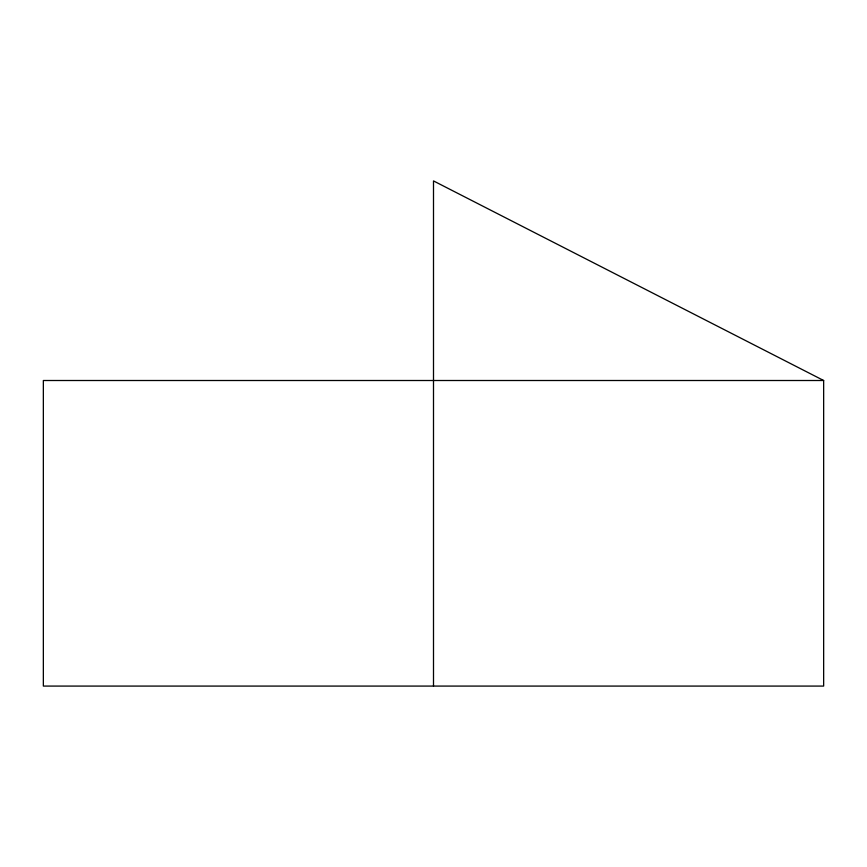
<?xml version="1.0" encoding="UTF-8"?>
<svg xmlns="http://www.w3.org/2000/svg" width="867" height="867" viewBox="0 0 867 867"><rect width="100%" height="100%" fill="white"/><g stroke="black" fill="none" stroke-linecap="round" stroke-linejoin="round"><path stroke-width="1.3" d="M823.65 380.505L43.35 380.505L43.35 686.079L823.65 686.079L823.65 380.505L433.5 180.921L433.5 686.079"/></g></svg>
